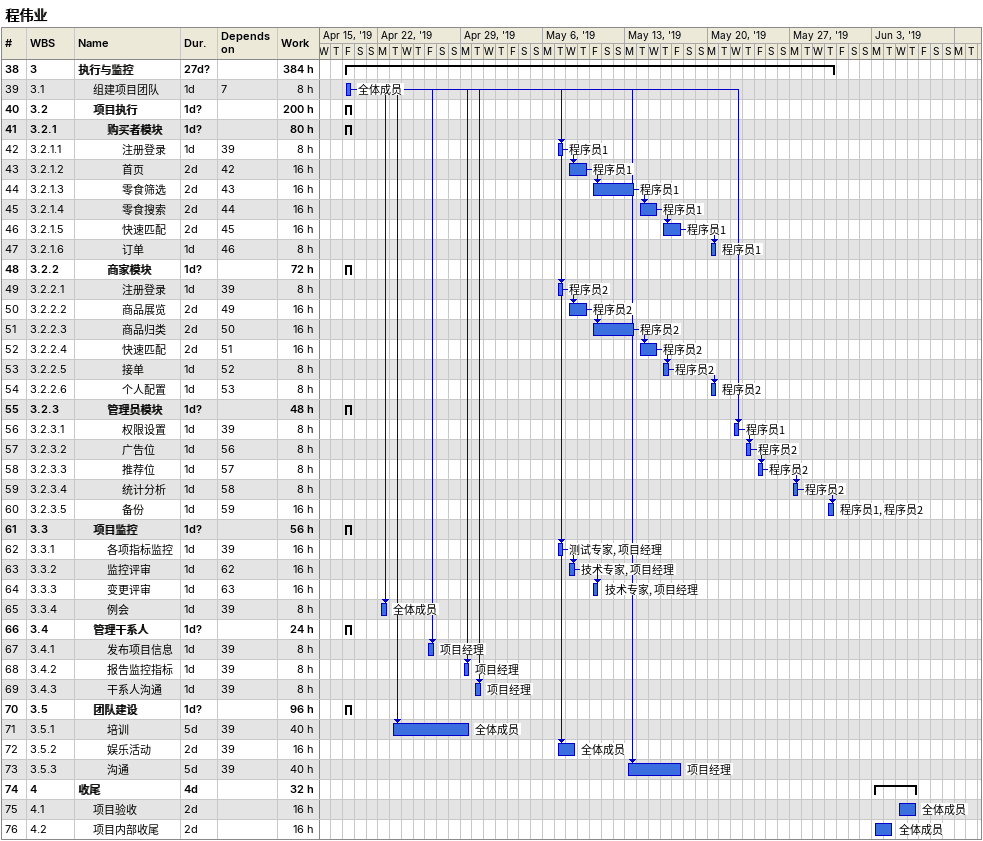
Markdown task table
程伟业

| ID | WBS | Task | Duration | Start | Finish | Predecessors | Resources | Work (h) |
|---|---|---|---|---|---|---|---|---|
| 38 | 3 | **执行与监控** | 27d? | 2019-04-19 | 2019-05-30 |  |  | 384 |
| 39 | 3.1 | 组建项目团队 | 1d | 2019-04-19 | 2019-04-19 | 7 | 全体成员 | 8 |
| 40 | 3.2 | **项目执行** | 1d? | 2019-04-19 | 2019-04-19 |  |  | 200 |
| 41 | 3.2.1 | **购买者模块** | 1d? | 2019-04-19 | 2019-04-19 |  |  | 80 |
| 42 | 3.2.1.1 | 注册登录 | 1d | 2019-05-07 | 2019-05-07 | 39 | 程序员1 | 8 |
| 43 | 3.2.1.2 | 首页 | 2d | 2019-05-08 | 2019-05-09 | 42 | 程序员1 | 16 |
| 44 | 3.2.1.3 | 零食筛选 | 2d | 2019-05-10 | 2019-05-13 | 43 | 程序员1 | 16 |
| 45 | 3.2.1.4 | 零食搜索 | 2d | 2019-05-14 | 2019-05-15 | 44 | 程序员1 | 16 |
| 46 | 3.2.1.5 | 快速匹配 | 2d | 2019-05-16 | 2019-05-17 | 45 | 程序员1 | 16 |
| 47 | 3.2.1.6 | 订单 | 1d | 2019-05-20 | 2019-05-20 | 46 | 程序员1 | 8 |
| 48 | 3.2.2 | **商家模块** | 1d? | 2019-04-19 | 2019-04-19 |  |  | 72 |
| 49 | 3.2.2.1 | 注册登录 | 1d | 2019-05-07 | 2019-05-07 | 39 | 程序员2 | 8 |
| 50 | 3.2.2.2 | 商品展览 | 2d | 2019-05-08 | 2019-05-09 | 49 | 程序员2 | 16 |
| 51 | 3.2.2.3 | 商品归类 | 2d | 2019-05-10 | 2019-05-13 | 50 | 程序员2 | 16 |
| 52 | 3.2.2.4 | 快速匹配 | 2d | 2019-05-14 | 2019-05-15 | 51 | 程序员2 | 16 |
| 53 | 3.2.2.5 | 接单 | 1d | 2019-05-16 | 2019-05-16 | 52 | 程序员2 | 8 |
| 54 | 3.2.2.6 | 个人配置 | 1d | 2019-05-20 | 2019-05-20 | 53 | 程序员2 | 8 |
| 55 | 3.2.3 | **管理员模块** | 1d? | 2019-04-19 | 2019-04-19 |  |  | 48 |
| 56 | 3.2.3.1 | 权限设置 | 1d | 2019-05-22 | 2019-05-22 | 39 | 程序员1 | 8 |
| 57 | 3.2.3.2 | 广告位 | 1d | 2019-05-23 | 2019-05-23 | 56 | 程序员2 | 8 |
| 58 | 3.2.3.3 | 推荐位 | 1d | 2019-05-24 | 2019-05-24 | 57 | 程序员2 | 8 |
| 59 | 3.2.3.4 | 统计分析 | 1d | 2019-05-27 | 2019-05-27 | 58 | 程序员2 | 8 |
| 60 | 3.2.3.5 | 备份 | 1d | 2019-05-30 | 2019-05-30 | 59 | 程序员1, 程序员2 | 16 |
| 61 | 3.3 | **项目监控** | 1d? | 2019-04-19 | 2019-04-19 |  |  | 56 |
| 62 | 3.3.1 | 各项指标监控 | 1d | 2019-05-07 | 2019-05-07 | 39 | 测试专家, 项目经理 | 16 |
| 63 | 3.3.2 | 监控评审 | 1d | 2019-05-08 | 2019-05-08 | 62 | 技术专家, 项目经理 | 16 |
| 64 | 3.3.3 | 变更评审 | 1d | 2019-05-10 | 2019-05-10 | 63 | 技术专家, 项目经理 | 16 |
| 65 | 3.3.4 | 例会 | 1d | 2019-04-22 | 2019-04-22 | 39 | 全体成员 | 8 |
| 66 | 3.4 | **管理干系人** | 1d? | 2019-04-19 | 2019-04-19 |  |  | 24 |
| 67 | 3.4.1 | 发布项目信息 | 1d | 2019-04-26 | 2019-04-26 | 39 | 项目经理 | 8 |
| 68 | 3.4.2 | 报告监控指标 | 1d | 2019-04-29 | 2019-04-29 | 39 | 项目经理 | 8 |
| 69 | 3.4.3 | 干系人沟通 | 1d | 2019-04-30 | 2019-04-30 | 39 | 项目经理 | 8 |
| 70 | 3.5 | **团队建设** | 1d? | 2019-04-19 | 2019-04-19 |  |  | 96 |
| 71 | 3.5.1 | 培训 | 5d | 2019-04-23 | 2019-04-29 | 39 | 全体成员 | 40 |
| 72 | 3.5.2 | 娱乐活动 | 2d | 2019-05-07 | 2019-05-08 | 39 | 全体成员 | 16 |
| 73 | 3.5.3 | 沟通 | 5d | 2019-05-13 | 2019-05-17 | 39 | 项目经理 | 40 |
| 74 | 4 | **收尾** | 4d | 2019-06-03 | 2019-06-06 |  |  | 32 |
| 75 | 4.1 | 项目验收 | 2d | 2019-06-05 | 2019-06-06 |  | 全体成员 | 16 |
| 76 | 4.2 | 项目内部收尾 | 2d | 2019-06-03 | 2019-06-04 |  | 全体成员 | 16 |
